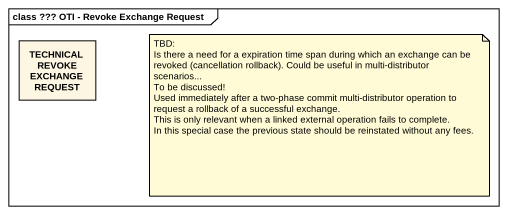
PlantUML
@startuml
mainframe class ??? OTI - Revoke Exchange Request
hide circle
hide empty members
class "TECHNICAL REVOKE EXCHANGE REQUEST" as TECHNICAL_REVOKE_EXCHANGE
note as N1
  TBD:
  Is there a need for a expiration time span during which an exchange can be revoked (cancellation rollback). Could be useful in multi-distributor scenarios...
  To be discussed!
  Used immediately after a two-phase commit multi-distributor operation to request a rollback of a successful exchange.
  This is only relevant when a linked external operation fails to complete.
  In this special case the previous state should be reinstated without any fees.
end note
@enduml
